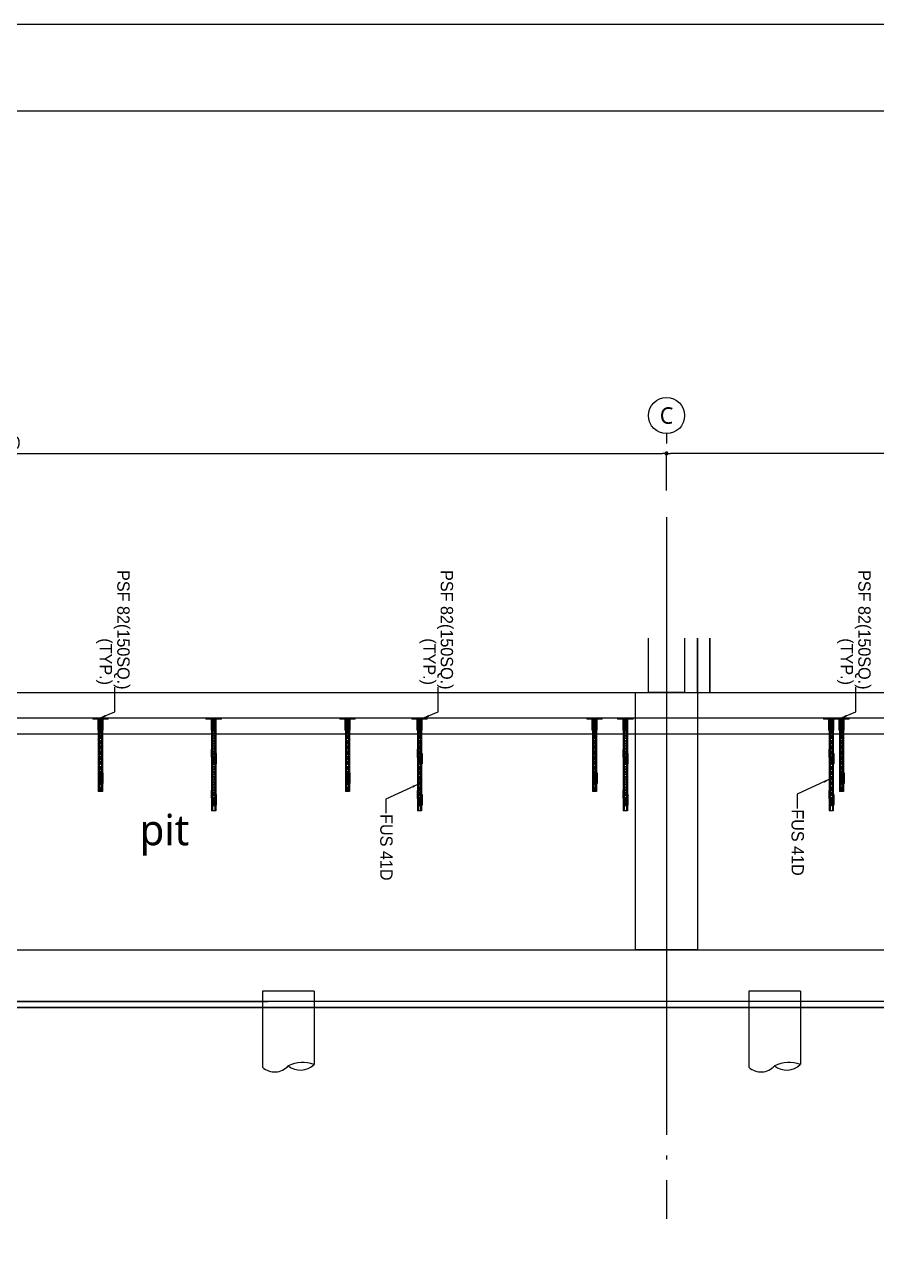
# Model space of a CAD drawing. Header units: millimetres. Extents: x 0 to 268175, y 0 to 74250.
# Drawn here: x 11325 to 19607, y 11974 to 23760 of the extents above; entities that cross this region are included whole.
import ezdxf
from ezdxf.enums import TextEntityAlignment as Align

# ---------------------------------------------------------------- set-up
doc = ezdxf.new("R2010")
doc.units = ezdxf.units.MM
doc.header["$LTSCALE"] = 200
doc.linetypes.add('CEN-GAUN', pattern=[32.2, 30, -1, 0.2, -1])
doc.linetypes.add('phl_thick', pattern=[0])
doc.layers.get('DEFPOINTS').update_dxf_attribs({"color": 137})
for name, color, linetype in [('1 BA', 9, 'Continuous'), ('1 CEN', 15, 'CEN-GAUN'), ('@@P3_P4 환상망 SUPPORT', 143, 'Continuous'), ('BA', 9, 'Continuous'), ('DIM', 7, 'Continuous'), ('PIPE RACK', 6, 'Continuous'), ('WALL-D', 3, 'Continuous')]:
    doc.layers.add(name, color=color, linetype=linetype)
doc.styles.add('$0$스타일1', font='malgun.ttf')
doc.styles.get("Standard").update_dxf_attribs({"font": 'malgun.ttf'})
doc.styles.add('STD', font='simplex8.shx', dxfattribs={"width": 0.85, "bigfont": 'whgtxt.shx'})
doc.styles.add('돋움체', font='gulim.ttc')
doc.styles.add('맑은고딕', font='malgun.ttf')
doc.styles.add('스타일1', font='malgun.ttf')
doc.dimstyles.new('DIM30', dxfattribs={"dimscale": 30, "dimtxt": 3, "dimasz": 1, "dimexe": 0, "dimexo": 0, "dimgap": 1, "dimtad": 1, "dimdec": 0, "dimzin": 0, "dimdsep": 46, "dimtxsty": 'Standard', "dimblk1": 'DOT', "dimblk2": 'DOT', "dimsah": 1, "dimcen": 0, "dimdle": 2, "dimclrd": 1, "dimclre": 1, "dimclrt": 2, "dimadec": 0, "dimazin": 0, "dimtfac": 1, "dimtdec": 0, "dimtix": 1, "dimtmove": 2, "dimatfit": 3, "dimldrblk": 'DOT', "dimfxl": 1, "dimtolj": 1, "dimtzin": 0, "dimarcsym": 0})
doc.dimstyles.new('DMA1', dxfattribs={"dimscale": 40, "dimtxt": 2.5, "dimasz": 3, "dimexe": 1, "dimexo": 1.5, "dimgap": 0.8, "dimtad": 1, "dimdec": 1, "dimdsep": 46, "dimtxsty": 'STD', "dimcen": -2.5, "dimclrd": 256, "dimclre": 256, "dimclrt": 7, "dimadec": 1, "dimazin": 2, "dimtfac": 0.75, "dimtdec": 1, "dimtmove": 2, "dimatfit": 3, "dimfxl": 1, "dimtvp": 1, "dimfrac": 2, "dimtolj": 1, "dimarcsym": 0})

# ---------------------------------------------------------------- blocks, each defined once
blk = doc.blocks.new('sheet-line')
at = {"layer": 'DEFPOINTS'}
blk.add_lwpolyline([(168200, -356400), (0, -356400), (0, -237600), (168200, -237600)], close=True, dxfattribs=at)
blk = doc.blocks.new('_DOT')
at = {"color": 0, "linetype": 'ByBlock'}
blk.add_line((-0.5, 0), (-1, 0), dxfattribs=at)
at = {"color": 0, "linetype": 'ByBlock', "const_width": 0.5}
blk.add_lwpolyline([(-0.25, 0, 1), (0.25, 0, 1)], format="xyb", close=True, dxfattribs=at)
blk = doc.blocks.new('*D3639')
at = {"layer": 'BA', "lineweight": -2}
for p, q in [((4565, 19232), (4565, 19592)), ((4605, 19592), (17525, 19592)), ((17565, 19232), (17565, 19592))]:
    blk.add_line(p, q, dxfattribs=at)
at = {"layer": 'DEFPOINTS', "color": 0}
for p in [(17565, 19592), (4565, 19232), (17565, 19232)]:
    blk.add_point(p, dxfattribs=at)
at = {"layer": 'BA', "linetype": 'ByBlock', "lineweight": -2, "xscale": 40, "yscale": 40, "zscale": 40, "rotation": 180}
blk.add_blockref('_DOT', (4565, 19592), dxfattribs=at)
at = {"layer": 'BA', "linetype": 'ByBlock', "lineweight": -2, "xscale": 40, "yscale": 40, "zscale": 40}
blk.add_blockref('_DOT', (17565, 19592), dxfattribs=at)
at = {"layer": 'BA', "insert": (11065, 19695), "char_height": 120, "attachment_point": 5, "style": '맑은고딕'}
blk.add_mtext('\\A1;13000', dxfattribs=at)
blk = doc.blocks.new('*D3640')
at = {"layer": 'BA', "lineweight": -2}
for p, q in [((17565, 19232), (17565, 19592)), ((25625, 19592), (17605, 19592)), ((25665, 19232), (25665, 19592))]:
    blk.add_line(p, q, dxfattribs=at)
at = {"layer": 'DEFPOINTS', "color": 0}
for p in [(17565, 19592), (17565, 19232), (25665, 19232)]:
    blk.add_point(p, dxfattribs=at)
at = {"layer": 'BA', "linetype": 'ByBlock', "lineweight": -2, "xscale": 40, "yscale": 40, "zscale": 40, "rotation": 180}
blk.add_blockref('_DOT', (17565, 19592), dxfattribs=at)
at = {"layer": 'BA', "linetype": 'ByBlock', "lineweight": -2, "xscale": 40, "yscale": 40, "zscale": 40}
blk.add_blockref('_DOT', (25665, 19592), dxfattribs=at)
at = {"layer": 'BA', "insert": (21615, 19695), "char_height": 120, "attachment_point": 5, "style": '맑은고딕'}
blk.add_mtext('\\A1;8100', dxfattribs=at)
blk = doc.blocks.new('A$C1199bcb0')
at = {"layer": '@@P3_P4 환상망 SUPPORT', "color": 2, "linetype": 'phl_thick'}
for p, q in [((-18, 6), (-17.99649, 6.117777)), ((-18, -6), (-18, 6)), ((-17.99649, 6.117777), (-17.986084, 6.235472)), ((-17.986084, 6.235472), (-17.968693, 6.352408)), ((-17.968693, 6.352408), (-17.944448, 6.467915)), ((-17.944448, 6.467915), (-17.913618, 6.581325)), ((-17.913618, 6.581325), (-17.876478, 6.691977)), ((-17.876478, 6.691977), (-17.832987, 6.800099)), ((-17.832987, 6.800099), (-17.782843, 6.90625)), ((-17.782843, 6.90625), (-17.726339, 7.009788)), ((-17.726339, 7.009788), (-17.663683, 7.110023)), ((-17.663683, 7.110023), (-17.595186, 7.206336)), ((-17.595186, 7.206336), (-17.521322, 7.298238)), ((-17.521322, 7.298238), (-17.442581, 7.385253)), ((-17.442581, 7.385253), (-17.359451, 7.466933)), ((-17.359451, 7.466933), (-17.272411, 7.54299)), ((-17.272411, 7.54299), (-17.182116, 7.613221)), ((-17.182116, 7.613221), (-17.089214, 7.677382)), ((-17.089214, 7.677382), (-16.99437, 7.735268)), ((-16.99437, 7.735268), (-16.898317, 7.78686)), ((-16.898317, 7.78686), (-16.801819, 7.832213)), ((-16.801819, 7.832213), (-16.705605, 7.871396)), ((-16.705605, 7.871396), (-16.608332, 7.905217)), ((-16.608332, 7.905217), (-16.509245, 7.934047)), ((-16.509245, 7.934047), (-16.408728, 7.957771)), ((-16.408728, 7.957771), (-16.307163, 7.976272)), ((-16.307163, 7.976272), (-16.204935, 7.989459)), ((-16.204935, 7.989459), (-16.102423, 7.997347)), ((-16.102423, 7.997347), (-16, 8)), ((-16, 8), (-14.439052, 8)), ((-14.439049, 8.000031), (-14.231407, 8.004602)), ((-14.231407, 8.004602), (-14.024026, 8.018427)), ((-14.024026, 8.018427), (-13.817566, 8.041426)), ((-13.817566, 8.041426), (-13.612699, 8.073442)), ((-13.612699, 8.073442), (-13.410096, 8.114311)), ((-13.410096, 8.114311), (-13.208317, 8.164452)), ((-13.208317, 8.164452), (-13.002339, 8.225616)), ((-13.002339, 8.225616), (-12.793396, 8.298335)), ((-12.793396, 8.298335), (-12.583125, 8.383024)), ((-12.583125, 8.383024), (-12.373108, 8.479752)), ((-12.373108, 8.479752), (-12.202334, 8.568009)), ((-12.202334, 8.568009), (-12.032001, 8.66519)), ((-12.032001, 8.66519), (-11.862731, 8.771353)), ((-11.862731, 8.771353), (-11.69539, 8.886751)), ((-11.69539, 8.886751), (-11.530483, 9.011345)), ((-11.530483, 9.011345), (-11.36902, 9.14507)), ((-11.36902, 9.14507), (-11.212824, 9.286802)), ((-11.212824, 9.286802), (-11.06258, 9.43597)), ((-11.06258, 9.43597), (-10.918729, 9.592018)), ((-10.918729, 9.592018), (-10.782094, 9.754732)), ((-10.782094, 9.754732), (-10.652928, 9.923378)), ((-10.652928, 9.923378), (-10.532238, 10.096755)), ((-10.532238, 10.096755), (-10.420465, 10.273729)), ((-10.420465, 10.273729), (-10.317712, 10.453605)), ((-10.317712, 10.453605), (-10.224151, 10.635519)), ((-10.224151, 10.635519), (-10.14017, 10.817799)), ((-10.14017, 10.817799), (-10.065554, 10.999621)), ((-10.065554, 10.999621), (-10, 11.18034)), ((-10, 11.18034), (-7.5, 18.540497)), ((-8.5, -4.129467), (-8.5, 4.129467)), ((-7.862192, 17.474161), (-8, 17.5)), ((-8, 17.068443), (-8, 17.5)), ((-7.826223, 5.296482), (-7.478477, 5.497254)), ((-7.478477, 5.497254), (-7.13805, 5.6938)), ((-7.13805, 5.6938), (-6.803941, 5.886698)), ((-6.803941, 5.886698), (-6.475198, 6.076497)), ((-6.475198, 6.076497), (-6.150906, 6.263728)), ((-6.150906, 6.263728), (-5.830178, 6.4489)), ((-5.830178, 6.4489), (-5.512148, 6.632514)), ((-5.512148, 6.632514), (-4.880781, 6.997035)), ((-4.880781, 6.997035), (-4.565745, 7.17892)), ((-4.565745, 7.17892), (-4.25, 7.361216)), ((-4.25, 7.361216), (-3.934255, 7.543511)), ((-3.934255, 7.543511), (-3.619219, 7.725397)), ((-3.619219, 7.725397), (-3.304035, 7.907369)), ((-3.304035, 7.907369), (-2.987851, 8.089918)), ((-2.987851, 8.089918), (-2.669822, 8.273532)), ((-2.669822, 8.273532), (-2.349094, 8.458704)), ((-2.349094, 8.458704), (-2.024802, 8.645934)), ((-2.024802, 8.645934), (-1.696059, 8.835734)), ((-1.696059, 8.835734), (-1.361951, 9.028632)), ((-1.361951, 9.028632), (-1.021523, 9.225178)), ((-1.021523, 9.225178), (-0.673776, 9.425949)), ((1.09777, 9.181157), (0.673776, 9.425949)), ((1.511166, 8.942483), (1.09777, 9.181157)), ((1.91576, 8.70889), (1.511166, 8.942483)), ((2.313254, 8.479397), (1.91576, 8.70889)), ((2.705276, 8.253062), (2.313254, 8.479397)), ((3.093409, 8.028974), (2.705276, 8.253062)), ((3.479206, 7.806234), (3.093409, 8.028974)), ((3.864216, 7.583949), (3.479206, 7.806234)), ((4.597267, 7.160721), (3.864216, 7.583949)), ((4.943779, 6.960663), (4.597267, 7.160721)), ((5.290677, 6.760381), (4.943779, 6.960663)), ((5.639091, 6.559224), (5.290677, 6.760381)), ((5.990151, 6.356539), (5.639091, 6.559224)), ((6.344997, 6.151669), (5.990151, 6.356539)), ((6.704797, 5.943938), (6.344997, 6.151669)), ((7.444122, 5.517089), (6.704797, 5.943938)), ((7.826223, 5.296482), (7.444122, 5.517089)), ((10, 11.18034), (7.5, 18.540497)), ((8.5, -4.129467), (8.5, 4.129467)), ((10.0619, 11.00917), (10, 11.18034)), ((10.131785, 10.837331), (10.0619, 11.00917)), ((10.20982, 10.665387), (10.131785, 10.837331)), ((10.296167, 10.493907), (10.20982, 10.665387)), ((10.390993, 10.323456), (10.296167, 10.493907)), ((10.494428, 10.154656), (10.390993, 10.323456)), ((10.605843, 9.989169), (10.494428, 10.154656)), ((10.724691, 9.827928), (10.605843, 9.989169)), ((10.850639, 9.671434), (10.724691, 9.827928)), ((10.983347, 9.520192), (10.850639, 9.671434)), ((11.122479, 9.374703), (10.983347, 9.520192)), ((11.26755, 9.235579), (11.122479, 9.374703)), ((11.417344, 9.103769), (11.26755, 9.235579)), ((11.571177, 8.979536), (11.417344, 9.103769)), ((11.728471, 8.863041), (11.571177, 8.979536)), ((11.888385, 8.754602), (11.728471, 8.863041)), ((12.049542, 8.654679), (11.888385, 8.754602)), ((12.211309, 8.563124), (12.049542, 8.654679)), ((12.373108, 8.479752), (12.211309, 8.563124)), ((12.583125, 8.383024), (12.373118, 8.4798)), ((12.793396, 8.298335), (12.583125, 8.383024)), ((13.002339, 8.225616), (12.793396, 8.298335)), ((13.208317, 8.164452), (13.002339, 8.225616)), ((13.410096, 8.114311), (13.208317, 8.164452)), ((13.612699, 8.073442), (13.410096, 8.114311)), ((13.817566, 8.041426), (13.612699, 8.073442)), ((14.024026, 8.018427), (13.817566, 8.041426)), ((14.231407, 8.004602), (14.024026, 8.018427)), ((14.439052, 8), (14.231407, 8.004602)), ((14.439052, 8), (14.690674, 8)), ((14.690674, 8), (14.945595, 8)), ((14.945595, 8), (15.203898, 8)), ((15.203898, 8), (15.465673, 8)), ((15.465673, 8), (15.731009, 8)), ((15.731009, 8), (16, 8)), ((16.102423, 7.997347), (16, 8)), ((16.204935, 7.989459), (16.102423, 7.997347)), ((16.307163, 7.976272), (16.204935, 7.989459)), ((16.408728, 7.957771), (16.307163, 7.976272)), ((16.509245, 7.934047), (16.408728, 7.957771)), ((16.608332, 7.905217), (16.509245, 7.934047)), ((16.705605, 7.871395), (16.608332, 7.905217)), ((16.801819, 7.832213), (16.705605, 7.871395)), ((16.898317, 7.78686), (16.801819, 7.832213)), ((16.99437, 7.735268), (16.898317, 7.78686)), ((17.089214, 7.677382), (16.99437, 7.735268)), ((17.182116, 7.613221), (17.089214, 7.677382)), ((17.272411, 7.54299), (17.182116, 7.613221)), ((17.359451, 7.466933), (17.272411, 7.54299)), ((17.442581, 7.385253), (17.359451, 7.466933)), ((17.521322, 7.298238), (17.442581, 7.385253)), ((17.595186, 7.206336), (17.521322, 7.298238)), ((17.663683, 7.110023), (17.595186, 7.206336)), ((17.726339, 7.009788), (17.663683, 7.110023)), ((17.782843, 6.90625), (17.726339, 7.009788)), ((17.832987, 6.800099), (17.782843, 6.90625)), ((17.876478, 6.691977), (17.832987, 6.800099)), ((17.913618, 6.581325), (17.876478, 6.691977)), ((17.944448, 6.467915), (17.913618, 6.581325)), ((17.968693, 6.352408), (17.944448, 6.467915)), ((17.986084, 6.235472), (17.968693, 6.352408)), ((17.99649, 6.117777), (17.986084, 6.235472)), ((18, 6), (17.99649, 6.117777)), ((18, -6), (18, 6)), ((-17.99649, -6.117777), (-18, -6)), ((-17.986084, -6.235472), (-17.99649, -6.117777)), ((-17.968693, -6.352408), (-17.986084, -6.235472)), ((-17.944448, -6.467915), (-17.968693, -6.352408)), ((-17.913618, -6.581325), (-17.944448, -6.467915)), ((-17.876478, -6.691977), (-17.913618, -6.581325)), ((-17.832987, -6.800099), (-17.876478, -6.691977)), ((-17.782843, -6.90625), (-17.832987, -6.800099)), ((-17.726339, -7.009788), (-17.782843, -6.90625)), ((-17.663683, -7.110023), (-17.726339, -7.009788)), ((-17.595186, -7.206336), (-17.663683, -7.110023)), ((-17.521322, -7.298238), (-17.595186, -7.206336)), ((-17.442581, -7.385253), (-17.521322, -7.298238)), ((-17.359451, -7.466933), (-17.442581, -7.385253)), ((-17.272411, -7.54299), (-17.359451, -7.466933)), ((-17.182116, -7.613221), (-17.272411, -7.54299)), ((-17.089214, -7.677382), (-17.182116, -7.613221)), ((-16.99437, -7.735268), (-17.089214, -7.677382)), ((-16.898317, -7.78686), (-16.99437, -7.735268)), ((-16.801819, -7.832213), (-16.898317, -7.78686)), ((-16.705605, -7.871395), (-16.801819, -7.832213)), ((-16.608332, -7.905217), (-16.705605, -7.871395)), ((-16.509245, -7.934047), (-16.608332, -7.905217)), ((-16.408728, -7.957771), (-16.509245, -7.934047)), ((-16.307163, -7.976272), (-16.408728, -7.957771)), ((-16.204935, -7.989459), (-16.307163, -7.976272)), ((-16.102423, -7.997347), (-16.204935, -7.989459)), ((-16, -8), (-16.102423, -7.997347)), ((-16, -8), (-14.439052, -8)), ((-14.231407, -8.004602), (-14.439052, -8)), ((-14.024026, -8.018427), (-14.231407, -8.004602)), ((-13.817566, -8.041426), (-14.024026, -8.018427)), ((-13.612699, -8.073442), (-13.817566, -8.041426)), ((-13.410096, -8.114311), (-13.612699, -8.073442)), ((-13.208317, -8.164452), (-13.410096, -8.114311)), ((-13.002339, -8.225616), (-13.208317, -8.164452)), ((-12.793396, -8.298335), (-13.002339, -8.225616)), ((-12.583125, -8.383024), (-12.793396, -8.298335)), ((-12.373118, -8.4798), (-12.583125, -8.383024)), ((-12.202317, -8.567993), (-12.373108, -8.479752)), ((-12.031596, -8.665364), (-12.202317, -8.567993)), ((-11.861625, -8.77208), (-12.031596, -8.665364)), ((-11.693248, -8.888251), (-11.861625, -8.77208)), ((-11.528074, -9.013275), (-11.693248, -8.888251)), ((-11.366937, -9.146872), (-11.528074, -9.013275)), ((-11.210513, -9.288848), (-11.366937, -9.146872)), ((-11.059873, -9.438622), (-11.210513, -9.288848)), ((-10.916073, -9.595039), (-11.059873, -9.438622)), ((-10.779813, -9.757758), (-10.916073, -9.595039)), ((-10.651197, -9.925931), (-10.779813, -9.757758)), ((-10.530719, -10.099052), (-10.651197, -9.925931)), ((-10.41886, -10.276366), (-10.530719, -10.099052)), ((-10.316502, -10.45592), (-10.41886, -10.276366)), ((-10.223629, -10.63676), (-10.316502, -10.45592)), ((-10.140051, -10.81822), (-10.223629, -10.63676)), ((-10.065572, -10.999636), (-10.140051, -10.81822)), ((-10, -11.18034), (-10.065572, -10.999636)), ((-7.5, -18.540497), (-10, -11.18034)), ((-7.444122, -5.517089), (-7.826223, -5.296482)), ((-6.704797, -5.943938), (-7.444122, -5.517089)), ((-6.344997, -6.151669), (-6.704797, -5.943938)), ((-5.990151, -6.356539), (-6.344997, -6.151669)), ((-5.639091, -6.559224), (-5.990151, -6.356539)), ((-5.290677, -6.760381), (-5.639091, -6.559224)), ((-4.943779, -6.960663), (-5.290677, -6.760381)), ((-4.597267, -7.160721), (-4.943779, -6.960663)), ((-4.25, -7.361216), (-4.597267, -7.160721)), ((-3.864216, -7.583949), (-4.25, -7.361216)), ((-3.479206, -7.806234), (-3.864216, -7.583949)), ((-3.093409, -8.028974), (-3.479206, -7.806234)), ((-2.705276, -8.253062), (-3.093409, -8.028974)), ((-2.313254, -8.479397), (-2.705276, -8.253062)), ((-1.91576, -8.70889), (-2.313254, -8.479397)), ((-1.511166, -8.942483), (-1.91576, -8.70889)), ((-1.09777, -9.181157), (-1.511166, -8.942483)), ((-0.673776, -9.425949), (-1.09777, -9.181157)), ((0.673776, -9.425949), (1.09777, -9.181157)), ((1.09777, -9.181157), (1.511166, -8.942483)), ((1.511166, -8.942483), (1.91576, -8.70889)), ((1.91576, -8.70889), (2.313254, -8.479397)), ((2.313254, -8.479397), (2.705276, -8.253062)), ((2.705276, -8.253062), (3.093409, -8.028974)), ((3.093409, -8.028974), (3.479206, -7.806234)), ((3.479206, -7.806234), (3.864216, -7.583949)), ((3.864216, -7.583949), (4.25, -7.361216)), ((4.25, -7.361216), (4.597267, -7.160721)), ((4.597267, -7.160721), (4.943779, -6.960663)), ((4.943779, -6.960663), (5.290677, -6.760381)), ((5.290677, -6.760381), (5.639091, -6.559224)), ((5.639091, -6.559224), (5.990151, -6.356539)), ((5.990151, -6.356539), (6.344997, -6.151669)), ((6.344997, -6.151669), (6.704797, -5.943938)), ((6.704797, -5.943938), (7.070754, -5.732653)), ((7.070754, -5.732653), (7.444122, -5.517089)), ((7.444122, -5.517089), (7.826223, -5.296482)), ((7.5, -18.540497), (10, -11.18034)), ((8, -17.5), (7.862205, -17.474163)), ((8, -17.5), (8, -17.068485)), ((10, -11.18034), (10.079742, -10.963325)), ((10.079742, -10.963325), (10.172623, -10.744906)), ((10.172623, -10.744906), (10.279159, -10.526212)), ((10.279159, -10.526212), (10.399189, -10.309495)), ((10.399189, -10.309495), (10.532238, -10.096755)), ((10.532238, -10.096755), (10.678125, -9.889198)), ((10.678125, -9.889198), (10.835908, -9.688932)), ((10.835908, -9.688932), (11.004268, -9.497615)), ((11.004268, -9.497615), (11.182281, -9.316057)), ((11.182281, -9.316057), (11.36902, -9.14507)), ((11.36902, -9.14507), (11.563231, -8.985682)), ((11.563231, -8.985682), (11.762086, -8.839511)), ((11.762086, -8.839511), (11.96414, -8.706587)), ((11.96414, -8.706587), (12.168209, -8.586729)), ((12.168209, -8.586729), (12.373108, -8.479752)), ((12.373108, -8.479752), (12.583125, -8.383024)), ((12.583125, -8.383024), (12.793396, -8.298335)), ((12.793396, -8.298335), (13.002339, -8.225616)), ((13.002339, -8.225616), (13.208317, -8.164452)), ((13.208317, -8.164452), (13.410096, -8.114311)), ((13.410096, -8.114311), (13.612699, -8.073442)), ((13.612699, -8.073442), (13.817566, -8.041426)), ((13.817566, -8.041426), (14.024026, -8.018427)), ((14.024026, -8.018427), (14.231407, -8.004602)), ((14.231407, -8.004602), (14.439052, -8)), ((14.439052, -8), (14.690674, -8)), ((14.690674, -8), (14.945595, -8)), ((14.945595, -8), (15.203898, -8)), ((15.203898, -8), (15.465673, -8)), ((15.465673, -8), (15.731009, -8)), ((15.731009, -8), (16, -8)), ((16, -8), (16.102423, -7.997347)), ((16.102423, -7.997347), (16.204935, -7.989459)), ((16.204935, -7.989459), (16.307163, -7.976272)), ((16.307163, -7.976272), (16.408728, -7.957771)), ((16.408728, -7.957771), (16.509245, -7.934047)), ((16.509245, -7.934047), (16.608332, -7.905217)), ((16.608332, -7.905217), (16.705605, -7.871396)), ((16.705605, -7.871396), (16.801819, -7.832213)), ((16.801819, -7.832213), (16.898317, -7.78686)), ((16.898317, -7.78686), (16.99437, -7.735268)), ((16.99437, -7.735268), (17.089214, -7.677382)), ((17.089214, -7.677382), (17.182116, -7.613221)), ((17.182116, -7.613221), (17.272411, -7.54299)), ((17.272411, -7.54299), (17.359451, -7.466933)), ((17.359451, -7.466933), (17.442581, -7.385253)), ((17.442581, -7.385253), (17.521322, -7.298238)), ((17.521322, -7.298238), (17.595186, -7.206336)), ((17.595186, -7.206336), (17.663683, -7.110023)), ((17.663683, -7.110023), (17.726339, -7.009788)), ((17.726339, -7.009788), (17.782843, -6.90625)), ((17.782843, -6.90625), (17.832987, -6.800099)), ((17.832987, -6.800099), (17.876478, -6.691977)), ((17.876478, -6.691977), (17.913618, -6.581325)), ((17.913618, -6.581325), (17.944448, -6.467915)), ((17.944448, -6.467915), (17.968693, -6.352408)), ((17.968693, -6.352408), (17.986084, -6.235472)), ((17.986084, -6.235472), (17.99649, -6.117777)), ((17.99649, -6.117777), (18, -6))]:
    blk.add_line(p, q, dxfattribs=at)
for radius in [10.3, 8.5]:
    blk.add_circle((0, 0), radius, dxfattribs=at)
for radius, start, end in [(15, 145.5757076583, 214.4242923837), (15, 48.1896851106, 131.8103149018), (9.45, 145.9113937457, 154.0886062539), (20, 67.9756871625, 112.0243128375), (9.45, 85.9113937467, 94.0886062533), (9.45, 25.9113937461, 34.0886062543), (15, 0, 34.4242923837), (15, 325.5757076583, 0), (15, 228.1896850977, 311.8103148894), (9.45, 205.9113937461, 214.0886062543), (20, 247.9756871625, 292.0243128375), (9.45, 265.9113937467, 274.0886062533), (9.45, 325.9113937457, 334.0886062539)]:
    blk.add_arc((0, 0), radius, start, end, dxfattribs=at)
blk = doc.blocks.new('A$Cbeba9721')
at = {"layer": '@@P3_P4 환상망 SUPPORT', "color": 5, "linetype": 'Continuous', "lineweight": 0}
for p, q in [((-75, 0), (75, 0)), ((-75, 0), (-75, -8)), ((75, 0), (75, -8)), ((-75, -8), (75, -8)), ((-25, -116), (-25, -8)), ((-17, -116), (-25, -116)), ((-17, -116), (17, -116)), ((-8, -25), (-8, -35)), ((-8, -49), (-8, -59)), ((-8, -71), (-8, -81)), ((-8, -95), (-8, -105)), ((7, -24), (-7, -24)), ((-7, -60), (7, -60)), ((7, -70), (-7, -70)), ((-7, -106), (7, -106)), ((8, -35), (8, -25)), ((8, -59), (8, -49)), ((8, -81), (8, -71)), ((8, -105), (8, -95)), ((25, -116), (17, -116)), ((25, -116), (25, -8))]:
    blk.add_line(p, q, dxfattribs=at)
for centre, radius, start, end in [((0, -42), 10.7, 140.7731, 219.2269), ((0, -88), 10.7, 140.7731, 219.2269), ((-7, -25), 1, 90, 180), ((-7, -59), 1, 180, 270), ((-7, -71), 1, 90, 180), ((-7, -105), 1, 180, 270), ((7, -25), 1, 0, 90), ((7, -59), 1, 270, 0), ((7, -71), 1, 0, 90), ((7, -105), 1, 270, 0), ((0, -42), 10.7, 320.7731, 39.2269), ((0, -88), 10.7, 320.7731, 39.2269)]:
    blk.add_arc(centre, radius, start, end, dxfattribs=at)
at = {"layer": '@@P3_P4 환상망 SUPPORT', "color": 2}
for p in [(0, -42), (0, -88)]:
    blk.add_blockref('A$C1199bcb0', p, dxfattribs=at)
blk = doc.blocks.new('*U3267')
at = {"layer": '@@P3_P4 환상망 SUPPORT', "linetype": 'phl_thick'}
for p, q in [((-20.5, 0), (-20.5, 702)), ((-15.6, 0), (-15.6, 702)), ((-15.1, 0), (-15.1, 702)), ((-11, 0), (-11, 702)), ((-7, 667), (-7, 683)), ((-7, 617), (-7, 633)), ((7, 667), (7, 683)), ((7, 617), (7, 633)), ((11, 0), (11, 702)), ((15.1, 0), (15.1, 702)), ((15.6, 0), (15.6, 702)), ((20.5, 0), (20.5, 702)), ((-7, 567), (-7, 583)), ((-7, 517), (-7, 533)), ((-7, 467), (-7, 483)), ((7, 567), (7, 583)), ((7, 517), (7, 533)), ((7, 467), (7, 483)), ((-7, 417), (-7, 433)), ((-7, 367), (-7, 383)), ((7, 417), (7, 433)), ((7, 367), (7, 383)), ((-7, 317), (-7, 333)), ((-7, 267), (-7, 283)), ((7, 317), (7, 333)), ((7, 267), (7, 283)), ((-7, 217), (-7, 233)), ((-7, 167), (-7, 183)), ((-7, 117), (-7, 133)), ((7, 217), (7, 233)), ((7, 167), (7, 183)), ((7, 117), (7, 133)), ((-7, 67), (-7, 83)), ((-7, 17), (-7, 33)), ((7, 67), (7, 83)), ((7, 17), (7, 33))]:
    blk.add_line(p, q, dxfattribs=at)
at = {"layer": '@@P3_P4 환상망 SUPPORT', "linetype": 'Continuous'}
for p, q in [((-20.5, 702), (20.5, 702)), ((-20.5, 0), (20.5, 0))]:
    blk.add_line(p, q, dxfattribs=at)
at = {"layer": '@@P3_P4 환상망 SUPPORT', "linetype": 'phl_thick'}
for centre, start, end in [((0, 683.000037), 0.0003062585, 180.0003062585), ((0, 666.999963), 180.0003062585, 0.0003062585), ((0, 633.000037), 0.0003062585, 180.0003062585), ((0, 616.999963), 180.0003062585, 0.0003062585), ((0, 583.000037), 0.0003062585, 180.0003062585), ((0, 566.999963), 180.0003062585, 0.0003062585), ((0, 533.000037), 0.0003062585, 180.0003062585), ((0, 516.999963), 180.0003062585, 0.0003062585), ((0, 483.000037), 0.0003062585, 180.0003062585), ((0, 466.999963), 180.0003062585, 0.0003062585), ((0, 433.000037), 0.0003062585, 180.0003062585), ((0, 416.999963), 180.0003062585, 0.0003062585), ((0, 383.000037), 0.0003062585, 180.0003062585), ((0, 366.999963), 180.0003062585, 0.0003062585), ((0, 333.000037), 0.0003062585, 180.0003062585), ((0, 316.999963), 180.0003062585, 0.0003062585), ((0, 283.000037), 0.0003062585, 180.0003062585), ((0, 266.999963), 180.0003062585, 0.0003062585), ((0, 233.000037), 0.0003062585, 180.0003062585), ((0, 216.999963), 180.0003062585, 0.0003062585), ((0, 183.000037), 0.0003062585, 180.0003062585), ((0, 166.999963), 180.0003062585, 0.0003062585), ((0, 133.000037), 0.0003062585, 180.0003062585), ((0, 116.999963), 180.0003062585, 0.0003062585), ((0, 83.000037), 0.0003062585, 180.0003062585), ((0, 66.999963), 180.0003062585, 0.0003062585), ((0, 33.000037), 0.0003062585, 180.0003062585), ((0, 16.999963), 180.0003062585, 0.0003062585)]:
    blk.add_arc(centre, 7, start, end, dxfattribs=at)
blk = doc.blocks.new('A$C5ad7675c')
at = {"layer": '@@P3_P4 환상망 SUPPORT', "color": 1, "linetype": 'phl_thick'}
for p, q in [((-20.5, 31.329156), (-20.5, 36.1)), ((-20.5, 4.099998), (-20.5, 29.670844)), ((-18, 4.099998), (-18, 36.1)), ((-16.4, 2.5), (16.4, 2.5)), ((-15.6, 41), (-15.1, 41)), ((-15.6, 38.5), (-15.1, 38.5)), ((-13.5, 33.5), (-13.5, 36.9)), ((-13.5, 33.5), (-11, 33.5)), ((-11, 33.5), (-11, 36.9)), ((11, 33.5), (11, 36.9)), ((11, 33.5), (13.5, 33.5)), ((13.5, 33.5), (13.5, 36.9)), ((15.1, 41), (15.6, 41)), ((15.1, 38.5), (15.6, 38.5)), ((18, 4.099998), (18, 36.1)), ((20.5, 31.329156), (20.5, 36.1)), ((20.5, 4.099998), (20.5, 29.670844)), ((-20.5, -29.670845), (-20.5, -4.099998)), ((-20.5, -36.099998), (-20.5, -31.329155)), ((-18, -36.099998), (-18, -4.099998)), ((-16.4, -2.5), (16.4, -2.5)), ((-15.6, -38.5), (-15.1, -38.5)), ((-15.6, -41), (-15.1, -41)), ((-13.5, -33.5), (-11, -33.5)), ((-13.5, -36.900002), (-13.5, -33.5)), ((-11, -36.900002), (-11, -33.5)), ((11, -33.5), (13.5, -33.5)), ((11, -36.900002), (11, -33.5)), ((13.5, -36.900002), (13.5, -33.5)), ((15.1, -38.5), (15.6, -38.5)), ((15.1, -41), (15.6, -41)), ((18, -36.099998), (18, -4.099998)), ((20.5, -29.670845), (20.5, -4.099998)), ((20.5, -36.099998), (20.5, -31.329155))]:
    blk.add_line(p, q, dxfattribs=at)
for centre, radius, start, end in [((-19.25, 31.329156), 1.250001, 180, 213.5573073642), ((-15.6, 36.1), 4.9, 89.9999999125, 180), ((-19.25, 29.670844), 1.25, 146.4426896568, 180), ((-16.4, 4.1), 4.1, 180, 270.0000051939), ((-16.4, -4.1), 4.1, 89.9999948061, 180), ((-20.5, 30.5), 0.25, 326.4426865497, 33.5573134503), ((-15.6, 36.1), 2.4, 90.0000095032, 180), ((-16.4, 4.1), 1.6, 180, 270.0000136712), ((-15.1, 36.9), 4.1, 0, 89.9999998633), ((-15.1, 36.9), 1.6, 0, 90.0000136712), ((15.1, 36.9), 4.1, 90.0000001372, 180), ((15.1, 36.9), 1.6, 89.9999863288, 180), ((15.6, 36.1), 4.9, 0, 90.0000000871), ((15.6, 36.1), 2.4, 0, 89.9999904968), ((16.4, 4.1), 1.6, 269.9999863288, 0), ((16.4, 4.1), 4.1, 269.9999948061, 0), ((16.4, -4.1), 4.1, 0, 90.0000051939), ((20.5, 30.5), 0.25, 146.4426865497, 213.5573134503), ((19.25, 31.329156), 1.25, 326.4426896568, 0), ((19.25, 29.670844), 1.250001, 0, 33.5573073642), ((-19.25, -29.670844), 1.250001, 180.0000580064, 213.5573802197), ((-19.25, -31.329156), 1.25, 146.4426168014, 180), ((-15.6, -36.1), 4.9, 180, 269.9999956273), ((-20.5, -30.5), 0.25, 326.443050827, 33.556949173), ((-16.4, -4.1), 1.6, 89.9999863288, 180), ((-15.6, -36.1), 2.4, 180, 269.9999904968), ((-15.1, -36.9), 1.6, 269.9999863288, 0), ((-15.1, -36.9), 4.1, 269.9999948061, 0), ((15.1, -36.9), 4.1, 180, 270.0000051939), ((15.1, -36.9), 1.6, 180, 270.0000136712), ((15.6, -36.1), 2.4, 270.0000095032, 0), ((15.6, -36.1), 4.9, 270.0000043727, 0), ((16.4, -4.1), 1.6, 0, 90.0000136712), ((20.5, -30.5), 0.25, 146.443050827, 213.556949173), ((19.25, -29.670844), 1.25, 326.4426168014, 0), ((19.25, -31.329156), 1.250001, 0.0000580064, 33.5573802197)]:
    blk.add_arc(centre, radius, start, end, dxfattribs=at)
blk = doc.blocks.new('A$Cd080613a')
at = {"layer": '@@P3_P4 환상망 SUPPORT', "color": 2, "linetype": 'phl_thick'}
for p, q in [((-20, 4.434), (-18.540497, 4.434)), ((-20, 1.034), (-20, 4.434)), ((-20, 1.034), (-18.540497, 1.034)), ((-18.540497, 4.434), (-11.18034, 4.434)), ((-18.540497, 1.034), (-18.540497, 4.434)), ((-18.540497, 1.034), (-11.18034, 1.034)), ((-13.5, 0), (-13.5, 1.034)), ((-13.5, 0), (-8, 0)), ((-11.18034, 4.434), (-10.999621, 4.526016)), ((-11.18034, 1.034), (-11.18034, 4.434)), ((-11.18034, 1.034), (-8.008727, 1.034)), ((-10.999621, 4.526016), (-10.817799, 4.607405)), ((-10.817799, 4.607405), (-10.635521, 4.678167)), ((-10.635521, 4.678167), (-10.453605, 4.738253)), ((-10.5, -10.466), (-10.5, 0)), ((-10.453605, 4.738253), (-10.273729, 4.787376)), ((-10.309559, 6.434007), (10.309559, 6.434007)), ((-10.273729, 4.787376), (-10.096742, 4.825514)), ((-10.096742, 4.825514), (-9.923378, 4.852767)), ((-9.923378, 4.852767), (-9.754732, 4.869109)), ((-9.754732, 4.869109), (-9.592018, 4.874416)), ((-9.43597, 4.869011), (-9.592018, 4.874416)), ((-9.45, 12.285517), (-8.5, 12.834)), ((-9.45, 12.285517), (-9.425949, 12.285517)), ((-9.45, 6.434), (-9.45, 12.285517)), ((-9.286802, 4.852541), (-9.43597, 4.869011)), ((-9.425949, 12.285517), (-9.225178, 12.382765)), ((-9.425949, 6.434), (-9.425949, 12.285517)), ((-9.14507, 4.825103), (-9.286802, 4.852541)), ((-9.225178, 12.382765), (-9.028632, 12.46982)), ((-9.011345, 4.786714), (-9.14507, 4.825103)), ((-9.028632, 12.46982), (-8.835734, 12.547031)), ((-8.886751, 4.737605), (-9.011345, 4.786714)), ((-8.771402, 4.677806), (-8.886751, 4.737605)), ((-8.835734, 12.547031), (-8.645934, 12.614685)), ((-8.66519, 4.60729), (-8.771402, 4.677806)), ((-8.568009, 4.52603), (-8.66519, 4.60729)), ((-8.645934, 12.614685), (-8.458704, 12.673015)), ((-8.479752, 4.434), (-8.568009, 4.52603)), ((-8.5, 12.834), (8.5, 12.834)), ((-8.383024, 4.342905), (-8.479752, 4.434)), ((-8.479752, 4.434), (8.479752, 4.434)), ((-8.458704, 12.673015), (-8.273532, 12.722205)), ((-8.298335, 4.244727), (-8.383024, 4.342905)), ((-8.225616, 4.140826), (-8.298335, 4.244727)), ((-8.273532, 12.722205), (-8.089918, 12.762387)), ((-8.164452, 4.032743), (-8.225616, 4.140826)), ((-8.114311, 3.921798), (-8.164452, 4.032743)), ((-8.073442, 3.805669), (-8.114311, 3.921798)), ((-8.089918, 12.762387), (-7.907369, 12.793645)), ((-8.041426, 3.683749), (-8.073442, 3.805669)), ((-8.018427, 3.556566), (-8.041426, 3.683749)), ((-8.004602, 3.42465), (-8.018427, 3.556566)), ((-8.006255, 0.977988), (-8.008727, 1.034)), ((-8.004136, 0.924002), (-8.006255, 0.977988)), ((-8.000031, 3.288557), (-8.004602, 3.42465)), ((-8.002394, 0.872075), (-8.004136, 0.924002)), ((-8.001102, 0.822352), (-8.002394, 0.872075)), ((-8.000288, 0.774408), (-8.001102, 0.822352)), ((-8, 0.727727), (-8.000288, 0.774408)), ((-8, -0.157176), (-8, 3.288561)), ((-7.997347, 2.169936), (-8, 2.238707)), ((-7.989459, 2.102767), (-7.997347, 2.169936)), ((-7.976272, 2.037446), (-7.989459, 2.102767)), ((-7.957771, 1.974207), (-7.976272, 2.037446)), ((-7.934047, 1.913249), (-7.957771, 1.974207)), ((-7.905217, 1.854768), (-7.934047, 1.913249)), ((-7.907369, 12.793645), (-7.725397, 12.816016)), ((-7.871396, 1.798956), (-7.905217, 1.854768)), ((-7.832213, 1.745381), (-7.871396, 1.798956)), ((-7.78686, 1.693336), (-7.832213, 1.745381)), ((-7.735268, 1.643293), (-7.78686, 1.693336)), ((-7.677382, 1.595741), (-7.735268, 1.643293)), ((-7.725397, 12.816016), (-7.543511, 12.829488)), ((-7.613221, 1.551128), (-7.677382, 1.595741)), ((-7.54299, 1.509804), (-7.613221, 1.551128)), ((-7.543511, 12.829488), (-7.361216, 12.834)), ((-7.466933, 1.472099), (-7.54299, 1.509804)), ((-7.385253, 1.438355), (-7.466933, 1.472099)), ((-7.298238, 1.408783), (-7.385253, 1.438355)), ((-7.17892, 12.829488), (-7.361216, 12.834)), ((-7.206336, 1.383563), (-7.298238, 1.408783)), ((-7.110023, 1.362871), (-7.206336, 1.383563)), ((-6.997035, 12.816016), (-7.17892, 12.829488)), ((-7.009788, 1.34687), (-7.110023, 1.362871)), ((-6.90625, 1.335597), (-7.009788, 1.34687)), ((-6.815063, 12.793645), (-6.997035, 12.816016)), ((-6.800099, 1.329011), (-6.90625, 1.335597)), ((-6.632514, 12.762387), (-6.815063, 12.793645)), ((-6.691977, 1.327135), (-6.800099, 1.329011)), ((-6.691977, 1.327135), (-6.581325, 1.329907)), ((-6.4489, 12.722205), (-6.632514, 12.762387)), ((-6.581325, 1.329907), (-6.467915, 1.337363)), ((-6.467915, 1.337363), (-6.352408, 1.349526)), ((-6.263728, 12.673015), (-6.4489, 12.722205)), ((-6.352408, 1.349526), (-6.235472, 1.366419)), ((-6.076497, 12.614685), (-6.263728, 12.673015)), ((-6.235472, 1.366419), (-6.117777, 1.387979)), ((-6.117777, 1.387979), (-6, 1.414014)), ((-5.886698, 12.547031), (-6.076497, 12.614685)), ((-6, 1.414014), (-5.30323, 1.57262)), ((-6, -1.216), (-6, 1.414014)), ((-5.6938, 12.46982), (-5.886698, 12.547031)), ((-5.497254, 12.382765), (-5.6938, 12.46982)), ((-5.296482, 12.285517), (-5.497254, 12.382765)), ((-5.30323, 1.57262), (-4.617331, 1.711087)), ((-5.296482, 12.285517), (-4.129467, 12.285517)), ((-5.296482, 6.434), (-5.296482, 12.285517)), ((-4.617331, 1.711087), (-3.940787, 1.829986)), ((-4.129467, 12.285517), (-3.727924, 12.382765)), ((-4.129467, 6.434), (-4.129467, 12.285517)), ((-3.940787, 1.829986), (-3.272149, 1.929801)), ((-3.727924, 12.382765), (-3.334832, 12.46982)), ((-3.334832, 12.46982), (-2.949037, 12.547031)), ((-3.272149, 1.929801), (-2.610019, 2.010935)), ((-2.949037, 12.547031), (-2.569437, 12.614685)), ((-2.610019, 2.010935), (-1.953047, 2.07371)), ((-2.569437, 12.614685), (-2.194977, 12.673015)), ((-2.194977, 12.673015), (-1.824632, 12.722205)), ((-1.953047, 2.07371), (-1.299912, 2.118373)), ((-1.824632, 12.722205), (-1.457404, 12.762387)), ((-1.457404, 12.762387), (-1.092307, 12.793645)), ((-1.299912, 2.118373), (-0.649322, 2.145102)), ((-1.092307, 12.793645), (-0.728363, 12.816016)), ((-0.728363, 12.816016), (-0.364591, 12.829488)), ((-0.649322, 2.145102), (0, 2.154)), ((-0.364591, 12.829488), (0, 12.834)), ((0.364591, 12.829488), (0, 12.834)), ((0.649322, 2.145102), (0, 2.154)), ((0.728363, 12.816016), (0.364591, 12.829488)), ((1.299912, 2.118373), (0.649322, 2.145102)), ((1.092307, 12.793645), (0.728363, 12.816016)), ((1.457404, 12.762387), (1.092307, 12.793645)), ((1.953047, 2.07371), (1.299912, 2.118373)), ((1.824632, 12.722205), (1.457404, 12.762387)), ((2.194977, 12.673015), (1.824632, 12.722205)), ((2.610019, 2.010935), (1.953047, 2.07371)), ((2.569437, 12.614685), (2.194977, 12.673015)), ((2.949037, 12.547031), (2.569437, 12.614685)), ((3.272149, 1.929801), (2.610019, 2.010935)), ((3.334832, 12.46982), (2.949037, 12.547031)), ((3.940787, 1.829986), (3.272149, 1.929801)), ((3.727924, 12.382765), (3.334832, 12.46982)), ((4.129467, 12.285517), (3.727924, 12.382765)), ((4.617331, 1.711087), (3.940787, 1.829986)), ((4.129467, 12.285517), (5.296482, 12.285517)), ((4.129467, 6.434), (4.129467, 12.285517)), ((5.30323, 1.57262), (4.617331, 1.711087)), ((5.296482, 12.285517), (5.517089, 12.391922)), ((5.296482, 6.434), (5.296482, 12.285517)), ((6, 1.414014), (5.30323, 1.57262)), ((5.517089, 12.391922), (5.732653, 12.48604)), ((5.732653, 12.48604), (5.943938, 12.568319)), ((5.943938, 12.568319), (6.151669, 12.639125)), ((6.117777, 1.387979), (6, 1.414014)), ((6, -1.216), (6, 1.414014)), ((6.235472, 1.366419), (6.117777, 1.387979)), ((6.151669, 12.639125), (6.356539, 12.698744)), ((6.352408, 1.349526), (6.235472, 1.366419)), ((6.467915, 1.337363), (6.352408, 1.349526)), ((6.356539, 12.698744), (6.559224, 12.747389)), ((6.581325, 1.329907), (6.467915, 1.337363)), ((6.559224, 12.747389), (6.760381, 12.785202)), ((6.691977, 1.327135), (6.581325, 1.329907)), ((6.691977, 1.327135), (6.800099, 1.329011)), ((6.760381, 12.785202), (6.960663, 12.812253)), ((6.800099, 1.329011), (6.90625, 1.335597)), ((6.90625, 1.335597), (7.009788, 1.34687)), ((6.960663, 12.812253), (7.160721, 12.828542)), ((7.009788, 1.34687), (7.110023, 1.362871)), ((7.110023, 1.362871), (7.206336, 1.383563)), ((7.160721, 12.828542), (7.361216, 12.834)), ((7.206336, 1.383563), (7.298238, 1.408783)), ((7.298238, 1.408783), (7.385253, 1.438355)), ((7.583949, 12.827266), (7.361216, 12.834)), ((7.385253, 1.438355), (7.466933, 1.472099)), ((7.466933, 1.472099), (7.54299, 1.509804)), ((7.54299, 1.509804), (7.613221, 1.551128)), ((7.806234, 12.80717), (7.583949, 12.827266)), ((7.613221, 1.551128), (7.677382, 1.595741)), ((7.677382, 1.595741), (7.735268, 1.643293)), ((7.735268, 1.643293), (7.78686, 1.693336)), ((7.78686, 1.693336), (7.832213, 1.745381)), ((8.028974, 12.773795), (7.806234, 12.80717)), ((7.832213, 1.745381), (7.871395, 1.798957)), ((7.871395, 1.798957), (7.905217, 1.854768)), ((7.905217, 1.854768), (7.934047, 1.913249)), ((7.934047, 1.913249), (7.957771, 1.974207)), ((7.957771, 1.974207), (7.976272, 2.037446)), ((7.976272, 2.037446), (7.989459, 2.102767)), ((7.989459, 2.102767), (7.997347, 2.169936)), ((7.997347, 2.169936), (8, 2.238707)), ((8, 3.288561), (8.004602, 3.42465)), ((8, -0.157176), (8, 3.288561)), ((8, 0.727727), (8.000288, 0.774408)), ((8, 0), (13.5, 0)), ((8.000288, 0.774408), (8.001102, 0.822352)), ((8.001102, 0.822352), (8.002394, 0.872075)), ((8.002394, 0.872075), (8.004128, 0.923982)), ((8.004128, 0.923982), (8.006255, 0.977988)), ((8.004602, 3.42465), (8.018427, 3.556566)), ((8.006255, 0.977988), (8.008727, 1.034)), ((8.008727, 1.034), (20, 1.034)), ((8.018427, 3.556566), (8.041426, 3.683749)), ((8.253062, 12.727113), (8.028974, 12.773795)), ((8.041426, 3.683749), (8.073442, 3.805669)), ((8.073442, 3.805669), (8.114311, 3.921798)), ((8.114311, 3.921798), (8.164452, 4.032743)), ((8.164452, 4.032743), (8.225616, 4.140826)), ((8.225616, 4.140826), (8.298335, 4.244727)), ((8.479397, 12.666988), (8.253062, 12.727113)), ((8.298335, 4.244727), (8.383024, 4.342905)), ((8.383024, 4.342905), (8.4798, 4.433966)), ((8.70889, 12.593179), (8.479397, 12.666988)), ((8.479752, 4.434), (8.567993, 4.526015)), ((9.45, 12.285517), (8.5, 12.834)), ((8.567993, 4.526015), (8.665364, 4.607404)), ((8.665364, 4.607404), (8.772082, 4.678167)), ((8.942483, 12.505333), (8.70889, 12.593179)), ((8.772082, 4.678167), (8.888251, 4.738253)), ((8.888251, 4.738253), (9.013275, 4.787375)), ((9.181157, 12.402978), (8.942483, 12.505333)), ((9.013275, 4.787375), (9.146859, 4.825513)), ((9.146859, 4.825513), (9.288848, 4.852767)), ((9.425949, 12.285517), (9.181157, 12.402978)), ((9.288848, 4.852767), (9.438622, 4.869109)), ((9.425949, 12.285517), (9.45, 12.285517)), ((9.425949, 6.434), (9.425949, 12.285517)), ((9.438622, 4.869109), (9.595039, 4.874416)), ((9.45, 6.434), (9.45, 12.285517)), ((9.757758, 4.869011), (9.595039, 4.874416)), ((9.925931, 4.852541), (9.757758, 4.869011)), ((10.099052, 4.825103), (9.925931, 4.852541)), ((10.276366, 4.786714), (10.099052, 4.825103)), ((10.45592, 4.737606), (10.276366, 4.786714)), ((10.63676, 4.677807), (10.45592, 4.737606)), ((10.5, -10.466), (10.5, 0)), ((10.81822, 4.607291), (10.63676, 4.677807)), ((10.999636, 4.526031), (10.81822, 4.607291)), ((11.18034, 4.434), (10.999636, 4.526031)), ((11.18034, 4.434), (18.540497, 4.434)), ((11.18034, 1.034), (11.18034, 4.434)), ((13.5, 0), (13.5, 1.034)), ((18.540497, 4.434), (20, 4.434)), ((18.540497, 1.034), (18.540497, 4.434)), ((20, 1.034), (20, 4.434)), ((-17.5, -10.466), (-6.800735, -10.466)), ((-17.5, -18.466001), (-17.5, -10.466)), ((-17.5, -18.466001), (17.5, -18.466001)), ((-6.800735, -16.249999), (-6.800735, -10.466)), ((-6.800735, -16.249999), (6.800735, -16.249999)), ((-6, -1.216), (6, -1.216)), ((-5, -20.63), (-5, -18.466001)), ((-4.064, -21.565999), (-5, -20.63)), ((-5, -20.63), (5, -20.63)), ((-4.064, -21.565999), (4.064, -21.565999)), ((4.064, -21.565999), (5, -20.63)), ((5, -20.63), (5, -18.466001)), ((6.800735, -10.466), (17.5, -10.466)), ((6.800735, -16.249999), (6.800735, -10.466)), ((14.5, -18.466001), (14.5, -10.466)), ((17.5, -18.466001), (17.5, -10.466))]:
    blk.add_line(p, q, dxfattribs=at)
for centre, start, end in [((-10.309559, -0.066037), 90.0000006357, 136.1868593859), ((10.309559, -0.066037), 43.8131406141, 89.9999993643)]:
    blk.add_arc(centre, 6.500044, start, end, dxfattribs=at)
for centre, start_param, end_param in [((-6, -0.157176), 3.1415926536, 4.7123889763), ((6, -0.157176), 4.7123889844, 6.2831853072)]:
    blk.add_ellipse(centre, major_axis=(2, 0), ratio=0.529412, start_param=start_param, end_param=end_param, dxfattribs=at)
blk = doc.blocks.new('A$C9372a8f5')
at = {"layer": '@@P3_P4 환상망 SUPPORT', "color": 6, "linetype": 'phl_thick'}
for p, q in [((-41, 45), (4.999983, 45)), ((-41, 41), (-41, 45)), ((-41, 41), (4.999983, 41)), ((0, 0), (0, 40)), ((0, 39), (5, 39)), ((0, 0), (62, 0)), ((4, 39), (4, 40)), ((4.999983, 41), (4.999983, 45)), ((5, 45), (62, 45)), ((5, 0), (5, 45)), ((5, 41), (62, 41)), ((5, 40), (62, 40)), ((16, 28.5), (27.265017, 28.5)), ((16, 12), (16, 28.5)), ((16, 12), (27.265017, 12)), ((40.734982, 28.5), (52, 28.5)), ((40.734982, 12), (52, 12)), ((52, 12), (52, 28.5)), ((62, 0), (62, 45))]:
    blk.add_line(p, q, dxfattribs=at)
for centre, radius, start, end in [((-1, 40), 1, 0, 89.9999999933), ((-1, 40), 5, 0, 11.5373272468), ((34, 20.25), 10.65, 50.7731197186, 129.2268802814), ((34, 20.25), 10.65, 230.7731197186, 309.2268802814)]:
    blk.add_arc(centre, radius, start, end, dxfattribs=at)
at = {"layer": '@@P3_P4 환상망 SUPPORT', "color": 2, "linetype": 'Continuous', "xscale": -1, "rotation": 270}
blk.add_blockref('A$Cd080613a', (5, 22.5), dxfattribs=at)
at = {"layer": '@@P3_P4 환상망 SUPPORT', "color": 2, "rotation": 270}
blk.add_blockref('A$C1199bcb0', (34, 20.5), dxfattribs=at)
blk = doc.blocks.new('*U3269')
at = {"layer": '@@P3_P4 환상망 SUPPORT', "linetype": 'phl_thick'}
for p, q in [((-20.5, 0), (-20.5, 892)), ((-15.6, 0), (-15.6, 892)), ((-15.1, 0), (-15.1, 892)), ((-11, 0), (-11, 892)), ((-7, 817), (-7, 833)), ((7, 817), (7, 833)), ((11, 0), (11, 892)), ((15.1, 0), (15.1, 892)), ((15.6, 0), (15.6, 892)), ((20.5, 0), (20.5, 892)), ((-7, 767), (-7, 783)), ((-7, 717), (-7, 733)), ((7, 767), (7, 783)), ((7, 717), (7, 733)), ((-7, 667), (-7, 683)), ((-7, 617), (-7, 633)), ((7, 667), (7, 683)), ((7, 617), (7, 633)), ((-7, 567), (-7, 583)), ((-7, 517), (-7, 533)), ((-7, 467), (-7, 483)), ((7, 567), (7, 583)), ((7, 517), (7, 533)), ((7, 467), (7, 483)), ((-7, 417), (-7, 433)), ((-7, 367), (-7, 383)), ((7, 417), (7, 433)), ((7, 367), (7, 383)), ((-7, 317), (-7, 333)), ((-7, 267), (-7, 283)), ((7, 317), (7, 333)), ((7, 267), (7, 283)), ((-7, 217), (-7, 233)), ((-7, 167), (-7, 183)), ((-7, 117), (-7, 133)), ((7, 217), (7, 233)), ((7, 167), (7, 183)), ((7, 117), (7, 133)), ((-7, 67), (-7, 83)), ((-7, 17), (-7, 33)), ((7, 67), (7, 83)), ((7, 17), (7, 33))]:
    blk.add_line(p, q, dxfattribs=at)
at = {"layer": '@@P3_P4 환상망 SUPPORT', "linetype": 'Continuous'}
for p, q in [((-20.5, 892), (20.5, 892)), ((-20.5, 0), (20.5, 0))]:
    blk.add_line(p, q, dxfattribs=at)
at = {"layer": '@@P3_P4 환상망 SUPPORT', "linetype": 'phl_thick'}
for centre, start, end in [((0, 833.000037), 0.0003062585, 180.0003062585), ((0, 816.999963), 180.0003062585, 0.0003062585), ((0, 783.000037), 0.0003062585, 180.0003062585), ((0, 766.999963), 180.0003062585, 0.0003062585), ((0, 733.000037), 0.0003062585, 180.0003062585), ((0, 716.999963), 180.0003062585, 0.0003062585), ((0, 683.000037), 0.0003062585, 180.0003062585), ((0, 666.999963), 180.0003062585, 0.0003062585), ((0, 633.000037), 0.0003062585, 180.0003062585), ((0, 616.999963), 180.0003062585, 0.0003062585), ((0, 583.000037), 0.0003062585, 180.0003062585), ((0, 566.999963), 180.0003062585, 0.0003062585), ((0, 533.000037), 0.0003062585, 180.0003062585), ((0, 516.999963), 180.0003062585, 0.0003062585), ((0, 483.000037), 0.0003062585, 180.0003062585), ((0, 466.999963), 180.0003062585, 0.0003062585), ((0, 433.000037), 0.0003062585, 180.0003062585), ((0, 416.999963), 180.0003062585, 0.0003062585), ((0, 383.000037), 0.0003062585, 180.0003062585), ((0, 366.999963), 180.0003062585, 0.0003062585), ((0, 333.000037), 0.0003062585, 180.0003062585), ((0, 316.999963), 180.0003062585, 0.0003062585), ((0, 283.000037), 0.0003062585, 180.0003062585), ((0, 266.999963), 180.0003062585, 0.0003062585), ((0, 233.000037), 0.0003062585, 180.0003062585), ((0, 216.999963), 180.0003062585, 0.0003062585), ((0, 183.000037), 0.0003062585, 180.0003062585), ((0, 166.999963), 180.0003062585, 0.0003062585), ((0, 133.000037), 0.0003062585, 180.0003062585), ((0, 116.999963), 180.0003062585, 0.0003062585), ((0, 83.000037), 0.0003062585, 180.0003062585), ((0, 66.999963), 180.0003062585, 0.0003062585), ((0, 33.000037), 0.0003062585, 180.0003062585), ((0, 16.999963), 180.0003062585, 0.0003062585)]:
    blk.add_arc(centre, 7, start, end, dxfattribs=at)

msp = doc.modelspace()

# ---------------------------------------------------------------- linework, layer by layer
at = {"layer": '1 BA'}
for p, q in [((17390.1, 17269.3), (17390.1, 17798.4)), ((17740.1, 17798.4), (17740.1, 17269.3)), ((17865.1, 17269.3), (17865.1, 17798.4)), ((17869.1, 17269.3), (17869.1, 17798.4)), ((17986.1, 17269.3), (17986.1, 17798.4)), ((17990.1, 17269.3), (17990.1, 17798.4)), ((4265.1, 17269.3), (26309.3, 17269.3)), ((17265.1, 14769.3), (17265.1, 17269.3)), ((17265.1, 17269.3), (17865.1, 17269.3)), ((17740.1, 17269.3), (17390.1, 17269.3)), ((17865.1, 17269.3), (17865.1, 14769.3)), ((25540.1, 17019.3), (4800.1, 17019.3)), ((25540.1, 17019.3), (4800.1, 17019.3)), ((4950.1, 16869.3), (25540.1, 16869.3)), ((6565.1, 14769.3), (25540.1, 14769.3)), ((17865.1, 14769.3), (17265.1, 14769.3)), ((26315.1, 14269.3), (7065.1, 14269.3)), ((7065.1, 14269.3), (13690.1, 14269.3)), ((13640.1, 14369.3), (13640.1, 13629.9)), ((14140.1, 14369.3), (13640.1, 14369.3)), ((14140.1, 14369.3), (14140.1, 13655.1)), ((18365.1, 14369.3), (18365.1, 13629.9)), ((18865.1, 14369.3), (18365.1, 14369.3)), ((18865.1, 14369.3), (18865.1, 13655.1)), ((26415.9, 14209.3), (7065.1, 14209.3)), ((7065.1, 14209.3), (26415.9, 14209.3))]:
    msp.add_line(p, q, dxfattribs=at)
for centre, radius, start, end in [((14028.4, 13352.6), 322.5, 69.73301, 115.39312), ((18753.4, 13352.6), 322.5, 69.73301, 115.39312), ((13758.1, 13760.7), 176.2, 227.92598, 318.47929), ((14008.8, 13790.3), 188.4, 230.95727, 314.16887), ((18483.1, 13760.7), 176.2, 227.92598, 318.47929), ((18733.8, 13790.3), 188.4, 230.95727, 314.16887)]:
    msp.add_arc(centre, radius, start, end, dxfattribs=at)
at = {"layer": '1 CEN'}
for p, q in [((17565.1, 18973.3), (17565.1, 12156.3)), ((3443.8, 17269.3), (26581.8, 17269.3)), ((3443.8, 14769.3), (26581.8, 14769.3))]:
    msp.add_line(p, q, dxfattribs=at)
at = {"layer": 'BA'}
msp.add_line((17565.1, 19783.7), (17565.1, 19687.7), dxfattribs=at)
msp.add_circle((17565.1, 19959.7), 176, dxfattribs=at)
at = {"layer": 'DEFPOINTS'}
msp.add_lwpolyline([(1860, 22920), (29340, 22920), (29340, 840), (1860, 840)], close=True, dxfattribs=at)
msp.add_lwpolyline([(1860, 22920), (29340, 22920), (29340, 840), (1860, 840)], close=True, dxfattribs=at)

# ---------------------------------------------------------------- block references
at = {"layer": '@@P3_P4 환상망 SUPPORT', "color": 5, "rotation": 359.9999999999999}
for p in [(12065.1, 17019.3), (13165.1, 17019.3), (14465.1, 17019.3), (15165.1, 17019.3), (16865.1, 17019.3), (17165.1, 17019.3), (19165.1, 17019.3), (19265.1, 17019.3)]:
    msp.add_blockref('A$Cbeba9721', p, dxfattribs=at)
at = {"layer": '@@P3_P4 환상망 SUPPORT', "linetype": 'Continuous', "rotation": 180}
for name, p in [('*U3267', (12065.1, 17011.3)), ('*U3269', (13165.1, 17011.3)), ('*U3267', (14465.1, 17011.3)), ('*U3269', (15165.1, 17011.3)), ('*U3267', (16865.1, 17011.3)), ('*U3269', (17165.1, 17011.3)), ('*U3269', (19165.1, 17011.3)), ('*U3267', (19265.1, 17011.3))]:
    msp.add_blockref(name, p, dxfattribs=at)
at = {"layer": '@@P3_P4 환상망 SUPPORT', "linetype": 'Continuous', "xscale": -1}
for p, rotation in [((13165.1, 16678.3), 359.9999999999999), ((15165.1, 16678.3), 359.9999999999999), ((17165.1, 16678.3), 359.9999999999999), ((19165.1, 16678.3), 359.9999999999999), ((13165.1, 16278.3), 359.9999999999998), ((15165.1, 16278.3), 359.9999999999998), ((17165.1, 16278.3), 359.9999999999998), ((19165.1, 16278.3), 359.9999999999998)]:
    msp.add_blockref('A$C5ad7675c', p, dxfattribs=dict(at, rotation=rotation))
at = {"layer": '@@P3_P4 환상망 SUPPORT', "color": 6, "rotation": 270}
for p in [(13144.6, 16637.3), (15144.6, 16637.3), (17144.6, 16637.3), (19144.6, 16637.3), (12044.6, 16447.3), (14444.6, 16447.3), (16844.6, 16447.3), (19244.6, 16447.3), (13144.6, 16237.3), (15144.6, 16237.3), (17144.6, 16237.3), (19144.6, 16237.3)]:
    msp.add_blockref('A$C9372a8f5', p, dxfattribs=at)
at = {"layer": 'WALL-D', "xscale": 0.2, "yscale": 0.2, "zscale": 0.2}
msp.add_blockref('sheet-line', (0, 71280), dxfattribs=at)
msp.add_blockref('sheet-line', (0, 71280), dxfattribs=at)

# ---------------------------------------------------------------- texts
at = {"layer": '1 BA', "style": '스타일1'}
msp.add_text('pit', height=300, dxfattribs=at).set_placement((12687.1, 15936.1), align=Align.MIDDLE_CENTER)
at = {"layer": 'BA', "style": '$0$스타일1'}
msp.add_text('C', height=160, dxfattribs=at).set_placement((17565.1, 19959.7), align=Align.MIDDLE)
at = {"layer": 'PIPE RACK', "style": '돋움체'}
for s, p in [('PSF 82(150SQ.)', (12288.6, 18458.9, 0)), ('PSF 82(150SQ.)', (15430.9, 18458.9, 0)), ('PSF 82(150SQ.)', (19488.2, 18458.9, 0)), ('(TYP.)', (12118.8, 17796.1, 0)), ('(TYP.)', (15261.1, 17796.1, 0)), ('(TYP.)', (19318.4, 17796.1, 0)), ('FUS 41D', (14843.5, 16088.6, 0)), ('FUS 41D', (18839.4, 16135.5, 0))]:
    msp.add_text(s, height=120, rotation=270, dxfattribs=at).set_placement(p, align=Align.MIDDLE_LEFT)

# ---------------------------------------------------------------- dimensions: what is measured, and where the dimension line sits
at = {"layer": 'BA'}
for p1, angle, picture, middle in [((4565.1, 19231.7), 180, '*D3639', (11065.1, 19694.7)), ((25665.1, 19231.7), 0, '*D3640', (21615.1, 19694.7))]:
    dim = msp.add_linear_dim(base=(17565.1, 19592.3), p1=p1, p2=(17565.1, 19231.7), angle=angle, dimstyle='DIM30', override={"dimscale": 40, "dimtxsty": '맑은고딕', "dimclrd": 256, "dimclre": 256, "dimclrt": 256, "dimldrblk": 'DOT'}, dxfattribs=at)
    dim.commit()
    dim.dimension.update_dxf_attribs({"geometry": picture, "text_midpoint": middle})

# ---------------------------------------------------------------- leaders
at = {"layer": 'DIM', "color": 7}
for points in [[(12055.7, 17019.3), (12204.4, 17080.5), (12204.4, 17321.6)], [(15198, 17019.3), (15346.7, 17080.5), (15346.7, 17321.6)], [(19255.3, 17019.3), (19404.1, 17080.5), (19404.1, 17321.6)], [(19150, 16426.9), (18835, 16280.7), (18835, 16144.6)], [(15154.1, 16380), (14839.1, 16233.8), (14839.1, 16097.7)]]:
    msp.add_leader(points, dimstyle='DMA1', override={"dimasz": 1.5, "dimtad": 0, "dimclrd": 7}, dxfattribs=at)

doc.saveas('drawing.dxf')
